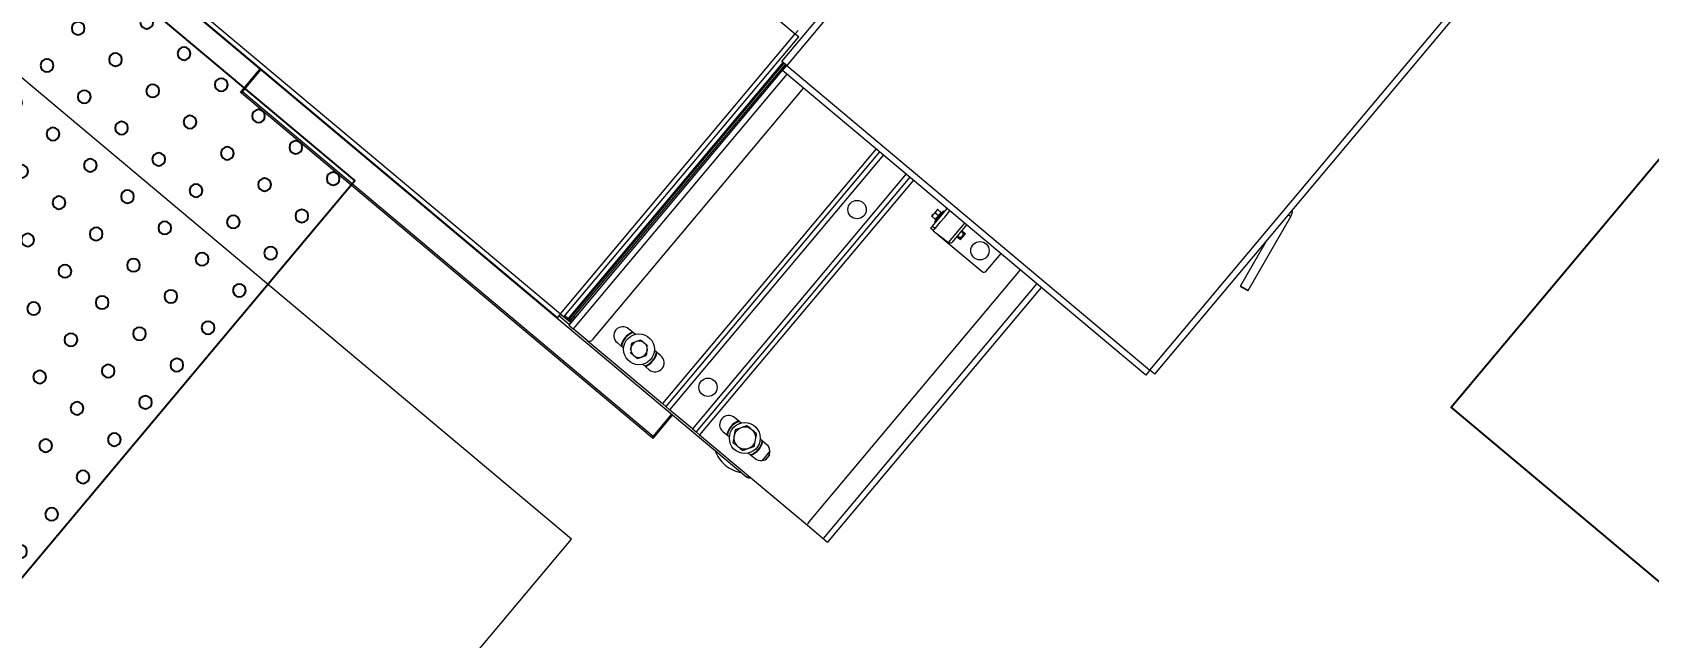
# Model space of a CAD drawing. Header units: metres. Extents: x 822482 to 822767, y 9662202 to 9662512.
# Drawn here: x 822704.316 to 822705.727, y 9662406.063 to 9662406.591 of the extents above; entities that cross this region are included whole.
import ezdxf

# ---------------------------------------------------------------- set-up
doc = ezdxf.new("R2010")
doc.units = ezdxf.units.M
doc.layers.add('#ARQ_TEXTO', color=8, linetype='Continuous')
doc.layers.add('ARQ_NE_EQUIPAMENTOS', color=7, linetype='Continuous')
doc.layers.add('ARQ_NE_COTAS', color=7, linetype='Continuous', true_color=0x000000)
doc.layers.add('ARQ_NE_INOX', color=7, linetype='Continuous', lineweight=0, true_color=0x0032c7)
doc.layers.add('ARQ_NE_MOBILIÁRIOS', color=251, linetype='Continuous', lineweight=0)
doc.styles.add('ROMANS', font='romans', dxfattribs={"height": 0.2})

# ---------------------------------------------------------------- blocks, each defined once
blk = doc.blocks.new('estantes 120')
at = {"color": 0}
blk.add_lwpolyline([(52510, -8105.62), (52630, -8105.62), (52630, -8166), (52510, -8166)], close=True, dxfattribs=at)
for centre in [(52514.51, -8109.75), (52524.51, -8109.75), (52534.51, -8109.75), (52544.51, -8109.75), (52554.51, -8109.75), (52564.51, -8109.75), (52574.51, -8109.75), (52584.51, -8109.75), (52594.49, -8109.75), (52604.49, -8109.75), (52614.49, -8109.75), (52624.49, -8109.75), (52514.51, -8114.75), (52524.51, -8114.75), (52534.51, -8114.75), (52544.51, -8114.75), (52554.51, -8114.75), (52564.51, -8114.75), (52574.51, -8114.75), (52584.51, -8114.75), (52594.49, -8114.75), (52604.49, -8114.75), (52614.49, -8114.75), (52624.49, -8114.75), (52514.51, -8119.75), (52524.51, -8119.75), (52534.51, -8119.75), (52544.51, -8119.75), (52554.51, -8119.75), (52564.51, -8119.75), (52574.51, -8119.75), (52584.51, -8119.75), (52594.49, -8119.75), (52604.49, -8119.75), (52614.49, -8119.75), (52624.49, -8119.75), (52514.51, -8151.87), (52524.51, -8151.87), (52534.51, -8151.87), (52544.51, -8151.87), (52554.51, -8151.87), (52564.51, -8151.87), (52574.51, -8151.87), (52584.51, -8151.87), (52594.49, -8151.87), (52604.49, -8151.87), (52614.49, -8151.87), (52624.49, -8151.87), (52514.51, -8156.87), (52524.51, -8156.87), (52534.51, -8156.87), (52544.51, -8156.87), (52554.51, -8156.87), (52564.51, -8156.87), (52574.51, -8156.87), (52584.51, -8156.87), (52594.49, -8156.87), (52604.49, -8156.87), (52614.49, -8156.87), (52624.49, -8156.87), (52514.51, -8161.87), (52524.51, -8161.87), (52534.51, -8161.87), (52544.51, -8161.87), (52554.51, -8161.87), (52564.51, -8161.87), (52574.51, -8161.87), (52584.51, -8161.87), (52594.49, -8161.87), (52604.49, -8161.87), (52614.49, -8161.87), (52624.49, -8161.87)]:
    blk.add_circle(centre, 1.23, dxfattribs=at)
at = {"layer": '#ARQ_TEXTO', "insert": (52571.85, -8136.22), "char_height": 10.0001, "width": 136.9908, "attachment_point": 5, "style": 'ROMANS'}
blk.add_mtext('ESTANTE INOX\\P120 X 60', dxfattribs=at)
blk = doc.blocks.new('20006_ARQ_1400_3PV$0$IPL-001')
at = {"color": 0}
for points in [[(0, 0), (1, 0), (1, -0.37), (0, -0.37)], [(0, -0.37), (0.02, -0.37), (0.02, -0.4), (0, -0.4)], [(1, -0.37), (0.98, -0.37), (0.98, -0.4), (1, -0.4)]]:
    blk.add_lwpolyline(points, close=True, dxfattribs=at)
for centre in [(0.0119, -0.0156), (0.0544, -0.0156), (0.0969, -0.0156), (0.1394, -0.0156), (0.1819, -0.0156), (0.2244, -0.0156), (0.2668, -0.0156), (0.3093, -0.0156), (0.3518, -0.0156), (0.3943, -0.0156), (0.4368, -0.0156), (0.4792, -0.0156), (0.5217, -0.0156), (0.5642, -0.0156), (0.6067, -0.0156), (0.6492, -0.0156), (0.6917, -0.0156), (0.7341, -0.0156), (0.7766, -0.0156), (0.8191, -0.0156), (0.8616, -0.0156), (0.9041, -0.0156), (0.9465, -0.0156), (0.989, -0.0156), (0.0119, -0.0581), (0.0544, -0.0581), (0.0969, -0.0581), (0.1394, -0.0581), (0.1819, -0.0581), (0.2244, -0.0581), (0.2668, -0.0581), (0.3093, -0.0581), (0.3518, -0.0581), (0.3943, -0.0581), (0.4368, -0.0581), (0.4792, -0.0581), (0.5217, -0.0581), (0.5642, -0.0581), (0.6067, -0.0581), (0.6492, -0.0581), (0.6917, -0.0581), (0.7341, -0.0581), (0.7766, -0.0581), (0.8191, -0.0581), (0.8616, -0.0581), (0.9041, -0.0581), (0.9465, -0.0581), (0.989, -0.0581), (0.0119, -0.1006), (0.0544, -0.1006), (0.0969, -0.1006), (0.1394, -0.1006), (0.1819, -0.1006), (0.2244, -0.1006), (0.2668, -0.1006), (0.3093, -0.1006), (0.3518, -0.1006), (0.3943, -0.1006), (0.4368, -0.1006), (0.4792, -0.1006), (0.5217, -0.1006), (0.5642, -0.1006), (0.6067, -0.1006), (0.6492, -0.1006), (0.6917, -0.1006), (0.7341, -0.1006), (0.7766, -0.1006), (0.8191, -0.1006), (0.8616, -0.1006), (0.9041, -0.1006), (0.9465, -0.1006), (0.989, -0.1006), (0.0119, -0.1431), (0.0544, -0.1431), (0.0969, -0.1431), (0.1394, -0.1431), (0.1819, -0.1431), (0.2244, -0.1431), (0.2668, -0.1431), (0.3093, -0.1431), (0.3518, -0.1431), (0.3943, -0.1431), (0.4368, -0.1431), (0.4792, -0.1431), (0.5217, -0.1431), (0.5642, -0.1431), (0.6067, -0.1431), (0.6492, -0.1431), (0.6917, -0.1431), (0.7341, -0.1431), (0.7766, -0.1431), (0.8191, -0.1431), (0.8616, -0.1431), (0.9041, -0.1431), (0.9465, -0.1431), (0.989, -0.1431), (0.0119, -0.1855), (0.0544, -0.1855), (0.0969, -0.1855), (0.1394, -0.1855), (0.1819, -0.1855), (0.2244, -0.1855), (0.2668, -0.1855), (0.3093, -0.1855), (0.3518, -0.1855), (0.3943, -0.1855), (0.4368, -0.1855), (0.4792, -0.1855), (0.5217, -0.1855), (0.5642, -0.1855), (0.6067, -0.1855), (0.6492, -0.1855), (0.6917, -0.1855), (0.7341, -0.1855), (0.7766, -0.1855), (0.8191, -0.1855), (0.8616, -0.1855), (0.9041, -0.1855), (0.9465, -0.1855), (0.989, -0.1855), (0.0119, -0.228), (0.0544, -0.228), (0.0969, -0.228), (0.1394, -0.228), (0.1819, -0.228), (0.2244, -0.228), (0.2668, -0.228), (0.3093, -0.228), (0.3518, -0.228), (0.3943, -0.228), (0.4368, -0.228), (0.4792, -0.228), (0.5217, -0.228), (0.5642, -0.228), (0.6067, -0.228), (0.6492, -0.228), (0.6917, -0.228), (0.7341, -0.228), (0.7766, -0.228), (0.8191, -0.228), (0.8616, -0.228), (0.9041, -0.228), (0.9465, -0.228), (0.989, -0.228), (0.0119, -0.2705), (0.0544, -0.2705), (0.0969, -0.2705), (0.1394, -0.2705), (0.1819, -0.2705), (0.2244, -0.2705), (0.2668, -0.2705), (0.3093, -0.2705), (0.3518, -0.2705), (0.3943, -0.2705), (0.4368, -0.2705), (0.4792, -0.2705), (0.5217, -0.2705), (0.5642, -0.2705), (0.6067, -0.2705), (0.6492, -0.2705), (0.6917, -0.2705), (0.7341, -0.2705), (0.7766, -0.2705), (0.8191, -0.2705), (0.8616, -0.2705), (0.9041, -0.2705), (0.9465, -0.2705), (0.989, -0.2705), (0.0119, -0.313), (0.0544, -0.313), (0.0969, -0.313), (0.1394, -0.313), (0.1819, -0.313), (0.2244, -0.313), (0.2668, -0.313), (0.3093, -0.313), (0.3518, -0.313), (0.3943, -0.313), (0.4368, -0.313), (0.4792, -0.313), (0.5217, -0.313), (0.5642, -0.313), (0.6067, -0.313), (0.6492, -0.313), (0.6917, -0.313), (0.7341, -0.313), (0.7766, -0.313), (0.8191, -0.313), (0.8616, -0.313), (0.9041, -0.313), (0.9465, -0.313), (0.989, -0.313), (0.0119, -0.3555), (0.0544, -0.3555), (0.0969, -0.3555), (0.1394, -0.3555), (0.1819, -0.3555), (0.2244, -0.3555), (0.2668, -0.3555), (0.3093, -0.3555), (0.3518, -0.3555), (0.3943, -0.3555), (0.4368, -0.3555), (0.4792, -0.3555), (0.5217, -0.3555), (0.5642, -0.3555), (0.6067, -0.3555), (0.6492, -0.3555), (0.6917, -0.3555), (0.7341, -0.3555), (0.7766, -0.3555), (0.8191, -0.3555), (0.8616, -0.3555), (0.9041, -0.3555), (0.9465, -0.3555), (0.989, -0.3555)]:
    blk.add_circle(centre, 0.00562, dxfattribs=at)
blk = doc.blocks.new('20006_ARQ_1400_3PV$0$QSR-005')
at = {"color": 0, "linetype": 'Continuous', "lineweight": 15}
for p, q in [((0.2996, 0.319), (0.3006, 0.319)), ((0.2996, 0.3174), (0.2996, 0.319)), ((0.2996, 0.3174), (0.2996, 0.2921)), ((0.3006, 0.3174), (0.2996, 0.3174)), ((0.3006, 0.319), (0.3006, 0.3174)), ((0.3006, 0.319), (0.7686, 0.319)), ((0.3006, 0.3174), (0.3006, 0.2921)), ((0.3006, 0.3174), (0.3006, 0.2921)), ((0.3006, 0.3174), (0.7686, 0.3174)), ((0.7686, 0.319), (0.7696, 0.319)), ((0.7686, 0.3174), (0.7686, 0.319)), ((0.7686, 0.319), (0.7686, 0.3174)), ((0.7696, 0.3174), (0.7686, 0.3174)), ((0.7686, 0.3174), (0.7686, 0.2921)), ((0.7686, 0.3174), (0.7686, 0.2921)), ((0.7696, 0.319), (0.7696, 0.3174)), ((0.7696, 0.3174), (0.7696, 0.2921)), ((0.1246, 0), (0.1246, 0.2903)), ((0.1298, 0.2903), (0.1246, 0.2903)), ((0.1454, 0.2903), (0.1298, 0.2903)), ((0.1298, 0), (0.1298, 0.2903)), ((0.2704, 0.2903), (0.1454, 0.2903)), ((0.1486, 0), (0.1486, 0.2872)), ((0.9049, 0.2921), (0.2152, 0.2921)), ((0.2704, 0), (0.2704, 0.2903)), ((0.2744, 0.2903), (0.2704, 0.2903)), ((0.2787, 0.2903), (0.2744, 0.2903)), ((0.2744, 0), (0.2744, 0.2903)), ((0.2787, 0), (0.2787, 0.2903)), ((0.2787, 0.2903), (0.3046, 0.2903)), ((0.3046, 0), (0.3046, 0.2903)), ((0.3089, 0.2903), (0.3046, 0.2903)), ((0.3129, 0.2903), (0.3089, 0.2903)), ((0.3089, 0), (0.3089, 0.2903)), ((0.3129, 0), (0.3129, 0.2903)), ((0.3987, 0.2903), (0.3129, 0.2903)), ((0.3956, 0), (0.3956, 0.2872)), ((0.3987, 0.2903), (0.4144, 0.2903)), ((0.4196, 0.2903), (0.4144, 0.2903)), ((0.4144, 0), (0.4144, 0.2903)), ((0.4196, -0.0056), (0.4196, 0.2903)), ((0.4314, 0.2895), (0.4196, 0.2895)), ((0.4196, 0.2814), (0.4197, 0.2864)), ((0.4197, 0.2864), (0.421, 0.2864)), ((0.4203, 0.2864), (0.4203, 0.2877)), ((0.4203, 0.2877), (0.4314, 0.2877)), ((0.421, 0.2864), (0.4208, 0.2814)), ((0.4215, 0.2864), (0.421, 0.2864)), ((0.4215, 0.2864), (0.4274, 0.2864)), ((0.4223, 0.2864), (0.4223, -0.0056)), ((0.4235, 0.2864), (0.4235, -0.0056)), ((0.4274, 0.2876), (0.4274, -0.0314)), ((0.4274, 0.2876), (0.4314, 0.2876)), ((0.4314, 0.2876), (0.4314, 0.2916)), ((0.899, 0.2916), (0.4314, 0.2916)), ((0.4314, 0.2876), (0.4314, -0.0314)), ((0.9037, 0.2876), (0.4314, 0.2876)), ((0.2126, 0.2644), (0.2126, 0.2699)), ((0.2142, 0.2618), (0.2142, 0.2725)), ((0.2275, 0.275), (0.22, 0.275)), ((0.2568, 0.275), (0.2493, 0.275)), ((0.3481, 0.275), (0.3406, 0.275)), ((0.3774, 0.275), (0.3699, 0.275)), ((0.4208, 0.2814), (0.4196, 0.2814)), ((0.4208, 0.2814), (0.4208, -0.0056)), ((0.22, 0.2592), (0.2275, 0.2592)), ((0.2493, 0.2592), (0.2568, 0.2592)), ((0.3406, 0.2592), (0.3481, 0.2592)), ((0.3699, 0.2592), (0.3774, 0.2592)), ((0.1705, 0.0201), (0.1705, 0)), ((0.223, 0.0226), (0.173, 0.0226)), ((0.2097, 0.0001), (0.2097, 0.0197)), ((0.2287, 0.0229), (0.2119, 0.022)), ((0.2119, 0.022), (0.2119, 0)), ((0.2287, 0.0226), (0.2287, 0.0229)), ((0.2287, 0.0226), (0.2319, 0.0226)), ((0.2287, 0.0201), (0.2287, 0.0226)), ((0.2287, 0.0201), (0.2287, 0.0127)), ((0.2319, 0.0201), (0.2287, 0.0201)), ((0.2319, 0.0226), (0.2319, 0.0201)), ((0.2319, 0.0201), (0.2319, 0)), ((0.2331, 0.0158), (0.2319, 0.0158)), ((0.2331, 0.004), (0.2331, 0.0158)), ((0.0056, -0.0056), (0.0056, 0)), ((0.0056, 0), (0.4194, 0)), ((0.2097, 0.0132), (0.2055, 0.0132)), ((0.2055, 0.0132), (0.2055, 0.0067)), ((0.2055, 0.0067), (0.2097, 0.0067)), ((0.2097, 0.0001), (0.2097, 0)), ((0.2287, 0.0071), (0.2287, 0.0127)), ((0.2287, 0.0071), (0.2287, 0)), ((0.2319, 0.004), (0.2331, 0.004)), ((0.2336, 0.0139), (0.2331, 0.0139)), ((0.2331, 0.0059), (0.2336, 0.0059)), ((0.2336, 0.0139), (0.2336, 0.0119)), ((0.2336, 0.0139), (0.2374, 0.0139)), ((0.2336, 0.0119), (0.2336, 0.0099)), ((0.2336, 0.0099), (0.2336, 0.0079)), ((0.2336, 0.0099), (0.2374, 0.0099)), ((0.2336, 0.0079), (0.2336, 0.0059)), ((0.2336, 0.0059), (0.2374, 0.0059)), ((0.2374, 0.0099), (0.2378, 0.0119)), ((0.2374, 0.0059), (0.2378, 0.0079)), ((0.2378, 0.0139), (0.2378, 0.0119)), ((0.2378, 0.0079), (0.2378, 0.0119)), ((0.2378, 0.0059), (0.2378, 0.0079)), ((0.4194, 0), (0.4194, -0.0056)), ((0, -0.0056), (0, -0.5995)), ((0, -0.0056), (0.0056, -0.0056)), ((0.0056, -0.0056), (0.0056, -0.5995)), ((0.4194, -0.0056), (0.0056, -0.0056)), ((0.4194, -0.0056), (0.425, -0.0056)), ((0.4194, -0.1195), (0.4194, -0.0056)), ((0.425, -0.0056), (0.425, -0.1186)), ((0.4314, -0.0314), (0.4274, -0.0314)), ((0.4314, -0.0354), (0.4314, -0.0314)), ((0.4572, -0.0314), (0.4314, -0.0314)), ((-0.0077, -0.1127), (-0.0083, -0.1123)), ((0, -0.1565), (-0.0077, -0.1127)), ((-0.0151, -0.1135), (-0.0155, -0.1141)), ((-0.0155, -0.1141), (-0.0026, -0.1875))]:
    blk.add_line(p, q, dxfattribs=at)
at = {"color": 0, "linetype": 'Continuous', "lineweight": 15, "flags": 128}
for points in [[(-0.0077, -0.1127), (-0.0078, -0.1127), (-0.0081, -0.1128), (-0.0088, -0.1129), (-0.0097, -0.1131), (-0.0108, -0.1133), (-0.0119, -0.1135), (-0.0131, -0.1137), (-0.0141, -0.1139), (-0.0149, -0.114), (-0.0154, -0.1141), (-0.0155, -0.1141), (-0.0155, -0.1141)], [(-0.0151, -0.1135), (-0.015, -0.1135), (-0.0144, -0.1134), (-0.0136, -0.1133), (-0.0126, -0.1131), (-0.0114, -0.1129), (-0.0103, -0.1127), (-0.0094, -0.1125), (-0.0087, -0.1124), (-0.0083, -0.1123), (-0.0083, -0.1123)], [(0, -0.187), (-0.0001, -0.187), (-0.0011, -0.1872), (-0.0019, -0.1874), (-0.0024, -0.1875), (-0.0026, -0.1875)]]:
    blk.add_lwpolyline(points, dxfattribs=at)
at = {"color": 0, "linetype": 'Continuous', "lineweight": 15}
for centre, radius in [((0.2384, 0.2671), 0.0135), ((0.359, 0.2671), 0.0135), ((0.2915, 0.2538), 0.008), ((0.2915, 0.0513), 0.008), ((0.1862, 0.0099), 0.008)]:
    blk.add_circle(centre, radius, dxfattribs=at)
for centre, radius, start, end in [((0.1454, 0.2872), 0.00317, 0, 90), ((0.2152, 0.2895), 0.00259, 90, 162.2407), ((0.2364, 0.2667), 0.0295, 90, 120.5308), ((0.2364, 0.2667), 0.0295, 59.4692, 90), ((0.3987, 0.2872), 0.00317, 90, 180), ((0.22, 0.2671), 0.0079, 90, 270), ((0.2384, 0.2671), 0.0159, 150.1562, 209.8438), ((0.2384, 0.2671), 0.0154, 149.0813, 210.9187), ((0.2384, 0.2671), 0.00952, 150, 210), ((0.2384, 0.2671), 0.00952, 90, 150), ((0.2384, 0.2671), 0.00952, 30, 90), ((0.2384, 0.2671), 0.00952, 330, 30), ((0.2384, 0.2671), 0.0154, 329.0813, 30.9187), ((0.2384, 0.2671), 0.0159, 330.1562, 29.8438), ((0.2568, 0.2671), 0.0079, 270, 90), ((0.3406, 0.2671), 0.0079, 90, 270), ((0.359, 0.2671), 0.0159, 150.1562, 209.8438), ((0.359, 0.2671), 0.0154, 149.0813, 210.9187), ((0.359, 0.2671), 0.00714, 150, 210), ((0.359, 0.2671), 0.00714, 90, 150), ((0.359, 0.2671), 0.00714, 30, 90), ((0.359, 0.2671), 0.00714, 330, 30), ((0.359, 0.2671), 0.0154, 329.0813, 30.9187), ((0.359, 0.2671), 0.0159, 330.1562, 29.8438), ((0.3774, 0.2671), 0.0079, 270, 90), ((0.2384, 0.2671), 0.00952, 210, 270), ((0.2384, 0.2671), 0.00952, 270, 330), ((0.359, 0.2671), 0.00714, 210, 270), ((0.359, 0.2671), 0.00714, 270, 330), ((0.173, 0.0201), 0.0025, 90, 180), ((0.212, 0.0197), 0.0023, 93.0128, 180), ((0.2088, 0.0098), 0.0035, 108.1949, 161.8051), ((0.2088, 0.0098), 0.0035, 198.1949, 245.1135), ((0.2088, 0.0098), 0.00317, 73.0619, 286.9381), ((0.2088, 0.0098), 0.00267, 69.7697, 290.2303), ((0.0076, -0.1857), 0.0103, 190, 222.9798)]:
    blk.add_arc(centre, radius, start, end, dxfattribs=at)
blk.add_ellipse((0.2152, 0.2895), major_axis=(0, 0.00259), ratio=0.3861, start_param=0, end_param=1.260838, dxfattribs=at)
for points, knots in [([(0.2302, 0.2719), (0.2301, 0.2718), (0.2296, 0.2709), (0.2287, 0.2693), (0.2278, 0.2679), (0.2274, 0.2671)], [0, 0, 0, 0, 0.070089, 0.53077, 1, 1, 1, 1]), ([(0.2329, 0.2766), (0.2325, 0.2759), (0.2316, 0.2743), (0.2306, 0.2727), (0.2302, 0.2719)], [0, 0, 0, 0, 0.495442, 1, 1, 1, 1]), ([(0.2384, 0.2766), (0.237, 0.2766), (0.2351, 0.2766), (0.2333, 0.2766), (0.2329, 0.2766)], [0, 0, 0, 0, 0.770625, 1, 1, 1, 1]), ([(0.2439, 0.2766), (0.2425, 0.2766), (0.2407, 0.2766), (0.2389, 0.2766), (0.2384, 0.2766)], [0, 0, 0, 0, 0.753748, 1, 1, 1, 1]), ([(0.2467, 0.2719), (0.2466, 0.272), (0.2461, 0.2729), (0.2452, 0.2745), (0.2443, 0.2759), (0.2439, 0.2766)], [0, 0, 0, 0, 0.070086, 0.530794, 1, 1, 1, 1]), ([(0.2494, 0.2671), (0.249, 0.2679), (0.2481, 0.2695), (0.2471, 0.2711), (0.2467, 0.2719)], [0, 0, 0, 0, 0.495459, 1, 1, 1, 1]), ([(0.3528, 0.2707), (0.3528, 0.2706), (0.3521, 0.2694), (0.3514, 0.2682), (0.3508, 0.2671)], [0, 0, 0, 0, 0.070204, 1, 1, 1, 1]), ([(0.3549, 0.2743), (0.3545, 0.2737), (0.3539, 0.2725), (0.3532, 0.2713), (0.3528, 0.2707)], [0, 0, 0, 0, 0.495453, 1, 1, 1, 1]), ([(0.359, 0.2743), (0.3579, 0.2743), (0.3565, 0.2743), (0.3552, 0.2743), (0.3549, 0.2743)], [0, 0, 0, 0, 0.782926, 1, 1, 1, 1]), ([(0.3631, 0.2743), (0.3621, 0.2743), (0.3607, 0.2743), (0.3593, 0.2743), (0.359, 0.2743)], [0, 0, 0, 0, 0.763346, 1, 1, 1, 1]), ([(0.3652, 0.2707), (0.3651, 0.2708), (0.3644, 0.272), (0.3637, 0.2732), (0.3631, 0.2743)], [0, 0, 0, 0, 0.070204, 1, 1, 1, 1]), ([(0.3672, 0.2671), (0.3669, 0.2677), (0.3662, 0.2689), (0.3655, 0.2701), (0.3652, 0.2707)], [0, 0, 0, 0, 0.495465, 1, 1, 1, 1]), ([(0.2274, 0.2671), (0.2279, 0.2664), (0.2288, 0.2648), (0.2297, 0.2632), (0.2302, 0.2624)], [0, 0, 0, 0, 0.495464, 1, 1, 1, 1]), ([(0.2302, 0.2624), (0.2302, 0.2622), (0.2307, 0.2614), (0.2316, 0.2598), (0.2325, 0.2583), (0.2329, 0.2576)], [0, 0, 0, 0, 0.070086, 0.53079, 1, 1, 1, 1]), ([(0.2329, 0.2576), (0.2333, 0.2576), (0.2351, 0.2576), (0.237, 0.2576), (0.2384, 0.2576)], [0, 0, 0, 0, 0.229375, 1, 1, 1, 1]), ([(0.2384, 0.2576), (0.2389, 0.2576), (0.2407, 0.2576), (0.2425, 0.2576), (0.2439, 0.2576)], [0, 0, 0, 0, 0.246252, 1, 1, 1, 1]), ([(0.2439, 0.2576), (0.2443, 0.2584), (0.2452, 0.2599), (0.2462, 0.2615), (0.2467, 0.2624)], [0, 0, 0, 0, 0.495438, 1, 1, 1, 1]), ([(0.2467, 0.2624), (0.2467, 0.2625), (0.2472, 0.2633), (0.2481, 0.2649), (0.249, 0.2664), (0.2494, 0.2671)], [0, 0, 0, 0, 0.070089, 0.530774, 1, 1, 1, 1]), ([(0.3508, 0.2671), (0.3511, 0.2665), (0.3518, 0.2654), (0.3525, 0.2642), (0.3528, 0.2636)], [0, 0, 0, 0, 0.495459, 1, 1, 1, 1]), ([(0.3528, 0.2636), (0.3529, 0.2635), (0.3536, 0.2623), (0.3542, 0.2611), (0.3549, 0.26)], [0, 0, 0, 0, 0.070216, 1, 1, 1, 1]), ([(0.3549, 0.26), (0.3552, 0.26), (0.3565, 0.26), (0.3579, 0.26), (0.359, 0.26)], [0, 0, 0, 0, 0.217074, 1, 1, 1, 1]), ([(0.359, 0.26), (0.3593, 0.26), (0.3607, 0.26), (0.3621, 0.26), (0.3631, 0.26)], [0, 0, 0, 0, 0.236654, 1, 1, 1, 1]), ([(0.3631, 0.26), (0.3634, 0.2606), (0.3641, 0.2617), (0.3648, 0.2629), (0.3652, 0.2636)], [0, 0, 0, 0, 0.495453, 1, 1, 1, 1]), ([(0.3652, 0.2636), (0.3652, 0.2636), (0.3659, 0.2648), (0.3666, 0.266), (0.3672, 0.2671)], [0, 0, 0, 0, 0.070204, 1, 1, 1, 1]), ([(0.2378, 0.0119), (0.2378, 0.012), (0.2378, 0.0126), (0.2376, 0.0133), (0.2374, 0.0139)], [0, 0, 0, 0, 0.070191, 1, 1, 1, 1]), ([(0.2378, 0.0139), (0.2378, 0.0139), (0.2377, 0.0139), (0.2376, 0.0139), (0.2374, 0.0139)], [0, 0, 0, 0, 0.268648, 1, 1, 1, 1]), ([(0.2378, 0.0079), (0.2378, 0.008), (0.2378, 0.0086), (0.2376, 0.0093), (0.2374, 0.0099)], [0, 0, 0, 0, 0.070172, 1, 1, 1, 1]), ([(0.2378, 0.0059), (0.2378, 0.0059), (0.2377, 0.0059), (0.2376, 0.0059), (0.2374, 0.0059)], [0, 0, 0, 0, 0.268648, 1, 1, 1, 1])]:
    blk.add_open_spline(points, degree=3, knots=knots, dxfattribs=at)
blk = doc.blocks.new('*U392')
at = {"layer": 'ARQ_NE_INOX'}
blk.add_lwpolyline([(1.9, -0.7), (0, -0.7), (0, 0), (1.9, 0)], close=True, dxfattribs=at)
blk = doc.blocks.new('A$C8f1b9c42')
at = {"layer": 'ARQ_NE_EQUIPAMENTOS', "transparency": 33554687, "xscale": -1, "rotation": 90}
blk.add_blockref('20006_ARQ_1400_3PV$0$IPL-001', (301.6709, -252.3695), dxfattribs=at)
at = {"layer": 'ARQ_NE_EQUIPAMENTOS', "transparency": 33554687, "xscale": -0.01000000000000001, "yscale": 0.01, "zscale": 0.01, "rotation": 90}
blk.add_blockref('estantes 120', (221.147, 272.4468), dxfattribs=at)
at = {"layer": 'ARQ_NE_EQUIPAMENTOS', "transparency": 33554687, "rotation": 5.33737055121924e-08}
blk.add_blockref('20006_ARQ_1400_3PV$0$QSR-005', (301.0272, -253.6831), dxfattribs=at)
at = {"layer": 'ARQ_NE_MOBILIÁRIOS', "transparency": 33554687, "xscale": -0.9999999999999998, "rotation": 270.0000006333877}
blk.add_blockref('*U392', (302.0249, -253.2512), dxfattribs=at)

msp = doc.modelspace()

# ---------------------------------------------------------------- linework, layer by layer
at = {"layer": 'ARQ_NE_COTAS', "color": 5}
msp.add_lwpolyline([(822706.0032, 9662405.8875), (822705.5546, 9662406.2638), (822705.7889, 9662406.543), (822706.2375, 9662406.1667)], close=True, dxfattribs=at)

# ---------------------------------------------------------------- block references
at = {"ltscale": 10, "rotation": 140.0090103764572}
msp.add_blockref('A$C8f1b9c42', (822772.889, 9662018.4697), dxfattribs=at)

doc.saveas('drawing.dxf')
